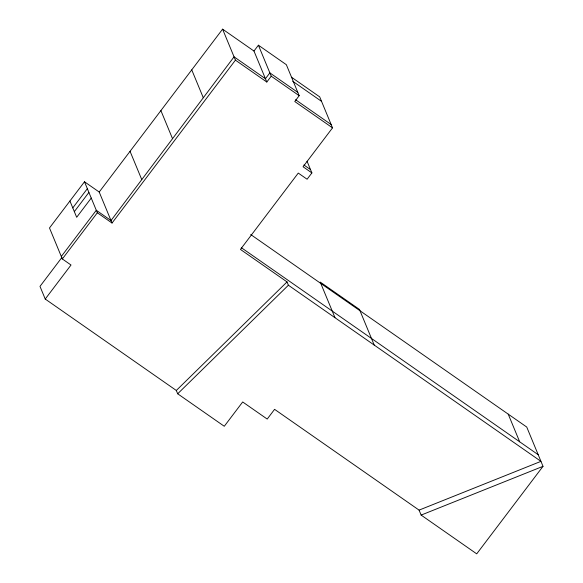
<?xml version="1.0" encoding="UTF-8"?>
<svg xmlns="http://www.w3.org/2000/svg" width="583" height="583" viewBox="0 0 583 583"><rect width="100%" height="100%" fill="white"/><g stroke="black" fill="none" stroke-linecap="round" stroke-linejoin="round"><path stroke-width="0.87" d="M99.205 192.033L222.589 29.15L235.43 60.144L112.038 223.034L99.205 192.033L84.491 181.779L49.497 227.968L62.337 258.961L71.017 265.017L45.234 299.05L176.685 390.727M72.788 207.891L87.348 188.673M74.34 211.629L88.9 192.419M91.24 198.067L76.679 217.284L69.931 200.997M61.31 256.476L96.297 210.288L111.01 220.542L234.06 56.828L265.44 78.72L269.863 72.882L297.811 92.376M61.929 257.424L39.987 286.391L45.234 299.05M62.337 258.961L97.332 212.773L84.491 181.779M258.4 45.204L271.233 76.198L266.817 82.035L253.977 51.042L258.4 45.204L286.348 64.698L299.188 95.692L294.765 101.529L332.529 127.859L303.058 166.76L311.89 172.918L307.103 179.236L298.27 173.078L240.444 249.422L287.033 281.91L288.403 285.225L540.951 461.357L419.075 510.118L274.578 409.339L267.211 419.068L242.688 401.964L224.273 426.275L177.684 393.787L176.314 390.472L287.033 281.91M250.712 234.541L526.74 427.048L543.013 466.327L476.712 553.85L421.137 515.088L419.075 510.118M177.684 393.787L288.403 285.225M421.137 515.088L543.013 466.327M222.589 29.15L253.977 51.042M291.551 77.248L319.688 96.865L332.529 127.859M292.681 81.234L321.554 101.369M271.233 76.198L299.188 95.692M295.617 99.759L331.151 124.543M235.43 60.144L266.817 82.035M303.896 164.982L310.513 169.602M241.311 247.666L538.204 454.725M97.332 212.773L112.038 223.034M508.216 414.127L519.679 441.805M307.037 161.214L311.89 172.918M374.22 345.078L359.463 309.442L320.227 282.077L334.992 317.713M191.749 69.873L203.299 97.762M160.901 110.595L172.532 138.688M130.053 151.318L141.771 179.615"/></g></svg>
